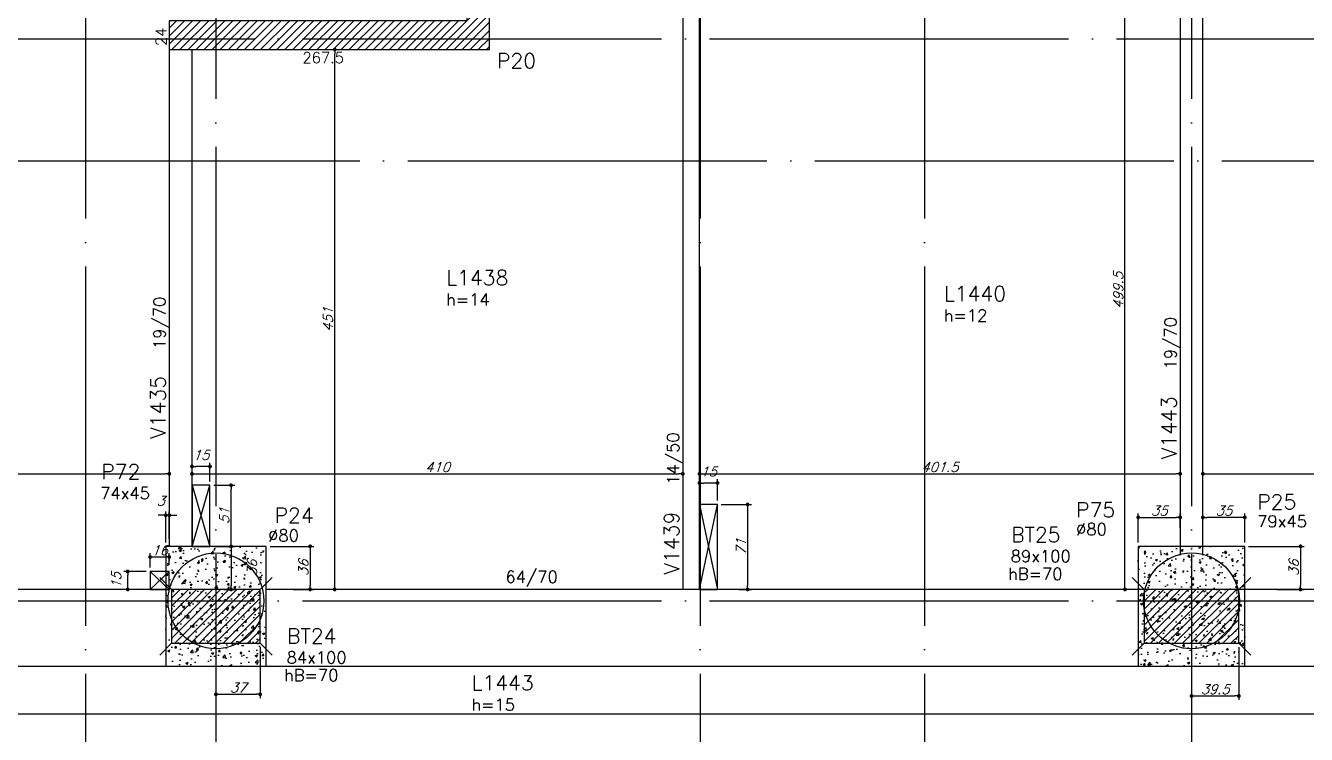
# Model space of a CAD drawing. Header units: millimetres. Extents: x -2290 to 5505, y -2157 to 2343.
# Drawn here: x -368 to 701, y -596 to -4 of the extents above; entities that cross this region are included whole.
import ezdxf
from ezdxf.enums import TextEntityAlignment as Align

# ---------------------------------------------------------------- set-up
doc = ezdxf.new("R2010")
doc.units = ezdxf.units.MM
doc.header["$LTSCALE"] = 50
doc.linetypes.add('EIXO', pattern=[6.8, 6, -0.4, 0, -0.4])
for name, color, linetype in [('242', 3, 'Continuous'), ('F-AUX-RED', 1, 'Continuous'), ('F-BLOCOS', 3, 'Continuous'), ('F-BLOCOS-DIM', 2, 'Continuous'), ('F-BLOCOS-NOME', 3, 'Continuous'), ('F-COTAS', 106, 'Continuous'), ('F-COTAS-FUROS', 50, 'Continuous'), ('F-EIXO', 12, 'EIXO'), ('F-LAJES', 3, 'Continuous'), ('F-LAJES-DIM', 2, 'Continuous'), ('F-LAJES-NOME', 4, 'Continuous'), ('F-PILARES-DIM', 172, 'Continuous'), ('F-PILARES-HACH', 174, 'Continuous'), ('F-PILARES-M', 170, 'Continuous'), ('F-PILARES-N', 170, 'Continuous'), ('F-PILARES-NASCE', 4, 'Continuous'), ('F-PILARES-NOME', 170, 'Continuous'), ('F-PILARES-S', 170, 'Continuous'), ('F-TEXTO', 6, 'Continuous'), ('F-VIGAS', 3, 'Continuous'), ('F-VIGAS-DIM', 2, 'Continuous'), ('F-VIGAS-NOME', 4, 'Continuous'), ('F-VÃO', 1, 'Continuous')]:
    doc.layers.add(name, color=color, linetype=linetype)
doc.styles.add('CP-TEXT-INCL', font='simplex.shx', dxfattribs={"oblique": 20})
doc.styles.add('MCP', font='simplex.shx')
doc.styles.add('ROMANS', font='simplex.shx')
doc.dimstyles.new('CP-COTAS-50', dxfattribs={"dimscale": 0.64, "dimtxt": 12.5, "dimasz": 5, "dimexe": 5, "dimexo": 5, "dimgap": 2.5, "dimtad": 1, "dimdec": 1, "dimdsep": 46, "dimtxsty": 'CP-TEXT-INCL', "dimblk1": 'DOT', "dimblk2": 'DOT', "dimsah": 1, "dimcen": 9, "dimclrd": 256, "dimclre": 256, "dimclrt": 256, "dimadec": 0, "dimazin": 0, "dimtfac": 1, "dimtdec": 1, "dimtmove": 2, "dimatfit": 3, "dimldrblk": 'DOT', "dimfxl": 0, "dimtolj": 1, "dimarcsym": 0})

# ---------------------------------------------------------------- blocks, each defined once
blk = doc.blocks.new('*U49')
at = {"layer": 'F-EIXO'}
blk.add_line((0, 0), (5174.4, 0), dxfattribs=at)
at = {"layer": 'F-TEXTO', "style": 'ROMANS'}
blk.add_attdef('EIXO', text='', height=17.5, dxfattribs=at).set_placement((-28.2, 0), align=Align.MIDDLE_CENTER)
blk = doc.blocks.new('*U39')
at = {"layer": 'F-EIXO'}
blk.add_line((0, 0), (5086.4, 0), dxfattribs=at)
at = {"layer": 'F-TEXTO', "style": 'ROMANS'}
blk.add_attdef('EIXO', text='', height=17.5, dxfattribs=at).set_placement((-28.2, 0), align=Align.MIDDLE_CENTER)
blk = doc.blocks.new('*U43')
at = {"layer": 'F-EIXO'}
blk.add_line((0, 0), (0, -2861.1), dxfattribs=at)
at = {"layer": 'F-TEXTO', "style": 'ROMANS'}
blk.add_attdef('EIXO', text='', height=17.5, rotation=360, dxfattribs=at).set_placement((0, 28.2), align=Align.MIDDLE_CENTER)
blk = doc.blocks.new('*U32')
at = {"layer": 'F-EIXO'}
blk.add_line((0, 0), (0, -2961.1), dxfattribs=at)
at = {"layer": 'F-TEXTO', "style": 'ROMANS'}
blk.add_attdef('EIXO', text='', height=17.5, rotation=360, dxfattribs=at).set_placement((0, 28.2), align=Align.MIDDLE_CENTER)
blk = doc.blocks.new('*U33')
at = {"layer": 'F-EIXO'}
blk.add_line((0, 0), (0, -2861.1), dxfattribs=at)
at = {"layer": 'F-TEXTO', "style": 'ROMANS'}
blk.add_attdef('EIXO', text='', height=17.5, rotation=360, dxfattribs=at).set_placement((0, 28.2), align=Align.MIDDLE_CENTER)
blk = doc.blocks.new('*U36')
at = {"layer": 'F-EIXO'}
blk.add_line((0, 0), (0, -2861.1), dxfattribs=at)
at = {"layer": 'F-TEXTO', "style": 'ROMANS'}
blk.add_attdef('EIXO', text='', height=17.5, rotation=360, dxfattribs=at).set_placement((0, 28.2), align=Align.MIDDLE_CENTER)
blk = doc.blocks.new('*U37')
at = {"layer": 'F-EIXO'}
blk.add_line((0, 0), (0, -2961.1), dxfattribs=at)
at = {"layer": 'F-TEXTO', "style": 'ROMANS'}
blk.add_attdef('EIXO', text='', height=17.5, rotation=360, dxfattribs=at).set_placement((0, 28.2), align=Align.MIDDLE_CENTER)
blk = doc.blocks.new('*U38')
at = {"layer": 'F-EIXO'}
blk.add_line((0, 0), (5174.4, 0), dxfattribs=at)
at = {"layer": 'F-TEXTO', "style": 'ROMANS'}
blk.add_attdef('EIXO', text='', height=17.5, dxfattribs=at).set_placement((-28.2, 0), align=Align.MIDDLE_CENTER)
blk = doc.blocks.new('_DOT')
at = {"color": 0, "linetype": 'ByBlock'}
blk.add_line((-0.5, 0), (-1, 0), dxfattribs=at)
at = {"color": 0, "linetype": 'ByBlock', "const_width": 0.5}
blk.add_lwpolyline([(-0.25, 0, 1), (0.25, 0, 1)], format="xyb", close=True, dxfattribs=at)
blk = doc.blocks.new('*D114')
at = {"layer": 'DEFPOINTS', "color": 0, "linetype": 'Continuous', "transparency": 16777216}
for p in [(-110.3, -24), (-110.3, -24), (-110.3, -475)]:
    blk.add_point(p, dxfattribs=at)
at = {"layer": 'F-COTAS', "linetype": 'Continuous', "lineweight": -2, "transparency": 16777216}
blk.add_line((-110.3, -471.8), (-110.3, -27.2), dxfattribs=at)
at = {"layer": 'F-COTAS', "linetype": 'Continuous', "lineweight": -2, "transparency": 16777216, "xscale": 3.2, "yscale": 3.2, "zscale": 3.2}
for p, rotation in [((-110.3, -24), 90), ((-110.3, -475), 270)]:
    blk.add_blockref('_DOT', p, dxfattribs=dict(at, rotation=rotation))
at = {"layer": 'F-COTAS', "linetype": 'Continuous', "transparency": 16777216, "insert": (-115.9, -249.5), "char_height": 8, "attachment_point": 5, "rotation": 90, "style": 'CP-TEXT-INCL'}
blk.add_mtext('\\A1;451', dxfattribs=at)
blk = doc.blocks.new('*D126')
at = {"layer": 'DEFPOINTS', "color": 0, "linetype": 'Continuous', "transparency": 16777216}
for p in [(549.9, 24.5), (549.9, 24.5), (549.9, -475)]:
    blk.add_point(p, dxfattribs=at)
at = {"layer": 'F-COTAS', "linetype": 'Continuous', "lineweight": -2, "transparency": 16777216}
blk.add_line((549.9, -471.8), (549.9, 21.3), dxfattribs=at)
at = {"layer": 'F-COTAS', "linetype": 'Continuous', "lineweight": -2, "transparency": 16777216, "xscale": 3.2, "yscale": 3.2, "zscale": 3.2}
for p, rotation in [((549.9, 24.5), 90), ((549.9, -475), 270)]:
    blk.add_blockref('_DOT', p, dxfattribs=dict(at, rotation=rotation))
at = {"layer": 'F-COTAS', "linetype": 'Continuous', "transparency": 16777216, "insert": (544.3, -225.3), "char_height": 8, "attachment_point": 5, "rotation": 90, "style": 'CP-TEXT-INCL'}
blk.add_mtext('\\A1;499.5', dxfattribs=at)
blk = doc.blocks.new('*D162')
at = {"layer": 'DEFPOINTS', "color": 0, "linetype": 'Continuous', "transparency": 16777216}
for p in [(-1063, -378.4), (-248.5, -378.4), (-248.5, -378.4)]:
    blk.add_point(p, dxfattribs=at)
at = {"layer": 'F-COTAS', "linetype": 'Continuous', "lineweight": -2, "transparency": 16777216}
blk.add_line((-1059.8, -378.4), (-251.7, -378.4), dxfattribs=at)
at = {"layer": 'F-COTAS', "linetype": 'Continuous', "lineweight": -2, "transparency": 16777216, "xscale": 3.2, "yscale": 3.2, "zscale": 3.2, "rotation": 180}
blk.add_blockref('_DOT', (-1063, -378.4), dxfattribs=at)
at = {"layer": 'F-COTAS', "linetype": 'Continuous', "lineweight": -2, "transparency": 16777216, "xscale": 3.2, "yscale": 3.2, "zscale": 3.2}
blk.add_blockref('_DOT', (-248.5, -378.4), dxfattribs=at)
at = {"layer": 'F-COTAS', "linetype": 'Continuous', "transparency": 16777216, "insert": (-655.8, -372.8), "char_height": 8, "attachment_point": 5, "style": 'CP-TEXT-INCL'}
blk.add_mtext('\\A1;814.5', dxfattribs=at)
blk = doc.blocks.new('*D163')
at = {"layer": 'DEFPOINTS', "color": 0, "linetype": 'Continuous', "transparency": 16777216}
for p in [(-229.5, -378.4), (180.5, -378.4), (180.5, -378.4)]:
    blk.add_point(p, dxfattribs=at)
at = {"layer": 'F-COTAS', "linetype": 'Continuous', "lineweight": -2, "transparency": 16777216}
blk.add_line((-226.3, -378.4), (177.3, -378.4), dxfattribs=at)
at = {"layer": 'F-COTAS', "linetype": 'Continuous', "lineweight": -2, "transparency": 16777216, "xscale": 3.2, "yscale": 3.2, "zscale": 3.2, "rotation": 180}
blk.add_blockref('_DOT', (-229.5, -378.4), dxfattribs=at)
at = {"layer": 'F-COTAS', "linetype": 'Continuous', "lineweight": -2, "transparency": 16777216, "xscale": 3.2, "yscale": 3.2, "zscale": 3.2}
blk.add_blockref('_DOT', (180.5, -378.4), dxfattribs=at)
at = {"layer": 'F-COTAS', "linetype": 'Continuous', "transparency": 16777216, "insert": (-24.5, -372.8), "char_height": 8, "attachment_point": 5, "style": 'CP-TEXT-INCL'}
blk.add_mtext('\\A1;410', dxfattribs=at)
blk = doc.blocks.new('*D164')
at = {"layer": 'DEFPOINTS', "color": 0, "linetype": 'Continuous', "transparency": 16777216}
for p in [(194.5, -378.4), (596, -378.4), (596, -378.4)]:
    blk.add_point(p, dxfattribs=at)
at = {"layer": 'F-COTAS', "linetype": 'Continuous', "lineweight": -2, "transparency": 16777216}
blk.add_line((197.7, -378.4), (592.8, -378.4), dxfattribs=at)
at = {"layer": 'F-COTAS', "linetype": 'Continuous', "lineweight": -2, "transparency": 16777216, "xscale": 3.2, "yscale": 3.2, "zscale": 3.2, "rotation": 180}
blk.add_blockref('_DOT', (194.5, -378.4), dxfattribs=at)
at = {"layer": 'F-COTAS', "linetype": 'Continuous', "lineweight": -2, "transparency": 16777216, "xscale": 3.2, "yscale": 3.2, "zscale": 3.2}
blk.add_blockref('_DOT', (596, -378.4), dxfattribs=at)
at = {"layer": 'F-COTAS', "linetype": 'Continuous', "transparency": 16777216, "insert": (395.2, -372.8), "char_height": 8, "attachment_point": 5, "style": 'CP-TEXT-INCL'}
blk.add_mtext('\\A1;401.5', dxfattribs=at)
blk = doc.blocks.new('*D165')
at = {"layer": 'DEFPOINTS', "color": 0, "linetype": 'Continuous', "transparency": 16777216}
for p in [(615, -378.4), (921.5, -378.4), (921.5, -378.4)]:
    blk.add_point(p, dxfattribs=at)
at = {"layer": 'F-COTAS', "linetype": 'Continuous', "lineweight": -2, "transparency": 16777216}
blk.add_line((618.2, -378.4), (918.3, -378.4), dxfattribs=at)
at = {"layer": 'F-COTAS', "linetype": 'Continuous', "lineweight": -2, "transparency": 16777216, "xscale": 3.2, "yscale": 3.2, "zscale": 3.2, "rotation": 180}
blk.add_blockref('_DOT', (615, -378.4), dxfattribs=at)
at = {"layer": 'F-COTAS', "linetype": 'Continuous', "lineweight": -2, "transparency": 16777216, "xscale": 3.2, "yscale": 3.2, "zscale": 3.2}
blk.add_blockref('_DOT', (921.5, -378.4), dxfattribs=at)
at = {"layer": 'F-COTAS', "linetype": 'Continuous', "transparency": 16777216, "insert": (768.2, -372.8), "char_height": 8, "attachment_point": 5, "style": 'CP-TEXT-INCL'}
blk.add_mtext('\\A1;306.5', dxfattribs=at)
blk = doc.blocks.new('*D243')
at = {"layer": 'DEFPOINTS', "color": 0, "transparency": 16777216}
for p in [(3070, -24), (-1389, -579), (3070, -995.2)]:
    blk.add_point(p, dxfattribs=at)
at = {"layer": 'F-COTAS', "lineweight": -2, "transparency": 16777216}
for p, q in [((3070, -27.2), (3070, -998.4)), ((-1389, -582.2), (-1389, -998.4)), ((-1385.8, -995.2), (3066.8, -995.2))]:
    blk.add_line(p, q, dxfattribs=at)
at = {"layer": 'F-COTAS', "lineweight": -2, "transparency": 16777216, "xscale": 3.2, "yscale": 3.2, "zscale": 3.2, "rotation": 180}
blk.add_blockref('_DOT', (-1389, -995.2), dxfattribs=at)
at = {"layer": 'F-COTAS', "lineweight": -2, "transparency": 16777216, "xscale": 3.2, "yscale": 3.2, "zscale": 3.2}
blk.add_blockref('_DOT', (3070, -995.2), dxfattribs=at)
at = {"layer": 'F-COTAS', "transparency": 16777216, "insert": (840.5, -989.6), "char_height": 8, "attachment_point": 5, "style": 'CP-TEXT-INCL'}
blk.add_mtext('\\A1;4459', dxfattribs=at)
blk = doc.blocks.new('*D326')
at = {"layer": 'DEFPOINTS', "color": 0, "transparency": 16777216}
for p in [(650, -439), (673.6, -475), (696.5, -475)]:
    blk.add_point(p, dxfattribs=at)
at = {"layer": 'F-COTAS', "lineweight": -2, "transparency": 16777216}
for p, q in [((653.2, -439), (699.7, -439)), ((696.5, -442.2), (696.5, -471.8)), ((676.8, -475), (699.7, -475))]:
    blk.add_line(p, q, dxfattribs=at)
at = {"layer": 'F-COTAS', "lineweight": -2, "transparency": 16777216, "xscale": 3.2, "yscale": 3.2, "zscale": 3.2}
for p, rotation in [((696.5, -439), 90), ((696.5, -475), 270)]:
    blk.add_blockref('_DOT', p, dxfattribs=dict(at, rotation=rotation))
at = {"layer": 'F-COTAS', "transparency": 16777216, "insert": (690.9, -457), "char_height": 8, "attachment_point": 5, "rotation": 90, "style": 'CP-TEXT-INCL'}
blk.add_mtext('\\A1;36', dxfattribs=at)
blk = doc.blocks.new('*D327')
at = {"layer": 'DEFPOINTS', "color": 0, "transparency": 16777216}
for p in [(615, -414.8), (615, -427.4), (650, -439)]:
    blk.add_point(p, dxfattribs=at)
at = {"layer": 'F-COTAS', "lineweight": -2, "transparency": 16777216}
for p, q in [((615, -424.2), (615, -411.6)), ((646.8, -414.8), (618.2, -414.8)), ((650, -435.8), (650, -411.6))]:
    blk.add_line(p, q, dxfattribs=at)
at = {"layer": 'F-COTAS', "lineweight": -2, "transparency": 16777216, "xscale": 3.2, "yscale": 3.2, "zscale": 3.2, "rotation": 180}
blk.add_blockref('_DOT', (615, -414.8), dxfattribs=at)
at = {"layer": 'F-COTAS', "lineweight": -2, "transparency": 16777216, "xscale": 3.2, "yscale": 3.2, "zscale": 3.2}
blk.add_blockref('_DOT', (650, -414.8), dxfattribs=at)
at = {"layer": 'F-COTAS', "transparency": 16777216, "insert": (632.5, -409.2), "char_height": 8, "attachment_point": 5, "style": 'CP-TEXT-INCL'}
blk.add_mtext('\\A1;35', dxfattribs=at)
blk = doc.blocks.new('*D328')
at = {"layer": 'DEFPOINTS', "color": 0, "transparency": 16777216}
for p in [(596, -414.8), (596, -426.9), (561, -439)]:
    blk.add_point(p, dxfattribs=at)
at = {"layer": 'F-COTAS', "lineweight": -2, "transparency": 16777216}
for p, q in [((561, -435.8), (561, -411.6)), ((564.2, -414.8), (592.8, -414.8)), ((596, -423.7), (596, -411.6))]:
    blk.add_line(p, q, dxfattribs=at)
at = {"layer": 'F-COTAS', "lineweight": -2, "transparency": 16777216, "xscale": 3.2, "yscale": 3.2, "zscale": 3.2, "rotation": 180}
blk.add_blockref('_DOT', (561, -414.8), dxfattribs=at)
at = {"layer": 'F-COTAS', "lineweight": -2, "transparency": 16777216, "xscale": 3.2, "yscale": 3.2, "zscale": 3.2}
blk.add_blockref('_DOT', (596, -414.8), dxfattribs=at)
at = {"layer": 'F-COTAS', "transparency": 16777216, "insert": (578.5, -409.2), "char_height": 8, "attachment_point": 5, "style": 'CP-TEXT-INCL'}
blk.add_mtext('\\A1;35', dxfattribs=at)
blk = doc.blocks.new('*D329')
at = {"layer": 'DEFPOINTS', "color": 0, "transparency": 16777216}
for p in [(-167.5, -439), (-148.2, -475), (-130.8, -475)]:
    blk.add_point(p, dxfattribs=at)
at = {"layer": 'F-COTAS', "lineweight": -2, "transparency": 16777216}
for p, q in [((-164.3, -439), (-127.6, -439)), ((-130.8, -442.2), (-130.8, -471.8)), ((-145, -475), (-127.6, -475))]:
    blk.add_line(p, q, dxfattribs=at)
at = {"layer": 'F-COTAS', "lineweight": -2, "transparency": 16777216, "xscale": 3.2, "yscale": 3.2, "zscale": 3.2}
for p, rotation in [((-130.8, -439), 90), ((-130.8, -475), 270)]:
    blk.add_blockref('_DOT', p, dxfattribs=dict(at, rotation=rotation))
at = {"layer": 'F-COTAS', "transparency": 16777216, "insert": (-136.4, -457), "char_height": 8, "attachment_point": 5, "rotation": 90, "style": 'CP-TEXT-INCL'}
blk.add_mtext('\\A1;36', dxfattribs=at)
blk = doc.blocks.new('*D352')
at = {"layer": 'DEFPOINTS', "color": 0, "transparency": 16777216}
for p in [(-172.5, -520), (-209.5, -553.6), (-172.5, -562.6)]:
    blk.add_point(p, dxfattribs=at)
at = {"layer": 'F-COTAS', "lineweight": -2, "transparency": 16777216}
for p, q in [((-172.5, -523.2), (-172.5, -565.8)), ((-209.5, -556.8), (-209.5, -565.8)), ((-206.3, -562.6), (-175.7, -562.6))]:
    blk.add_line(p, q, dxfattribs=at)
at = {"layer": 'F-COTAS', "lineweight": -2, "transparency": 16777216, "xscale": 3.2, "yscale": 3.2, "zscale": 3.2, "rotation": 180}
blk.add_blockref('_DOT', (-209.5, -562.6), dxfattribs=at)
at = {"layer": 'F-COTAS', "lineweight": -2, "transparency": 16777216, "xscale": 3.2, "yscale": 3.2, "zscale": 3.2}
blk.add_blockref('_DOT', (-172.5, -562.6), dxfattribs=at)
at = {"layer": 'F-COTAS', "transparency": 16777216, "insert": (-191, -557), "char_height": 8, "attachment_point": 5, "style": 'CP-TEXT-INCL'}
blk.add_mtext('\\A1;37', dxfattribs=at)
blk = doc.blocks.new('*D353')
at = {"layer": 'DEFPOINTS', "color": 0, "transparency": 16777216}
for p in [(645, -520), (605.5, -546.5), (645, -564)]:
    blk.add_point(p, dxfattribs=at)
at = {"layer": 'F-COTAS', "lineweight": -2, "transparency": 16777216}
for p, q in [((645, -523.2), (645, -567.2)), ((605.5, -549.7), (605.5, -567.2)), ((608.7, -564), (641.8, -564))]:
    blk.add_line(p, q, dxfattribs=at)
at = {"layer": 'F-COTAS', "lineweight": -2, "transparency": 16777216, "xscale": 3.2, "yscale": 3.2, "zscale": 3.2, "rotation": 180}
blk.add_blockref('_DOT', (605.5, -564), dxfattribs=at)
at = {"layer": 'F-COTAS', "lineweight": -2, "transparency": 16777216, "xscale": 3.2, "yscale": 3.2, "zscale": 3.2}
blk.add_blockref('_DOT', (645, -564), dxfattribs=at)
at = {"layer": 'F-COTAS', "transparency": 16777216, "insert": (625.2, -558.4), "char_height": 8, "attachment_point": 5, "style": 'CP-TEXT-INCL'}
blk.add_mtext('\\A1;39.5', dxfattribs=at)
blk = doc.blocks.new('*D354')
at = {"layer": 'DEFPOINTS', "color": 0, "transparency": 16777216}
for p in [(-248.5, -413), (-248.5, -435.8), (-251.5, -439)]:
    blk.add_point(p, dxfattribs=at)
at = {"layer": 'F-COTAS', "lineweight": -2, "transparency": 16777216}
for p, q in [((-254.7, -413), (-257.9, -413)), ((-251.5, -435.8), (-251.5, -409.8)), ((-251.5, -413), (-248.5, -413)), ((-248.5, -432.6), (-248.5, -409.8)), ((-245.3, -413), (-242.1, -413))]:
    blk.add_line(p, q, dxfattribs=at)
at = {"layer": 'F-COTAS', "lineweight": -2, "transparency": 16777216, "xscale": 3.2, "yscale": 3.2, "zscale": 3.2}
blk.add_blockref('_DOT', (-251.5, -413), dxfattribs=at)
at = {"layer": 'F-COTAS', "lineweight": -2, "transparency": 16777216, "xscale": 3.2, "yscale": 3.2, "zscale": 3.2, "rotation": 180}
blk.add_blockref('_DOT', (-248.5, -413), dxfattribs=at)
at = {"layer": 'F-COTAS', "transparency": 16777216, "insert": (-255.6, -401), "char_height": 8, "attachment_point": 5, "style": 'CP-TEXT-INCL'}
blk.add_mtext('\\A1;3', dxfattribs=at)
blk = doc.blocks.new('*U477')
at = {"layer": 'F-VÃO'}
for p, q in [((0, 0), (16, 15)), ((0, 15), (16, 0))]:
    blk.add_line(p, q, dxfattribs=at)
at = {"layer": 'F-VÃO', "color": 3}
blk.add_lwpolyline([(0, 0), (16, 0), (16, 15), (0, 15)], close=True, dxfattribs=at)
blk = doc.blocks.new('*U390')
at = {"layer": 'F-VÃO'}
for p, q in [((0, 0), (15, 51)), ((0, 51), (15, 0))]:
    blk.add_line(p, q, dxfattribs=at)
at = {"layer": 'F-VÃO', "color": 3}
blk.add_lwpolyline([(0, 0), (15, 0), (15, 51), (0, 51)], close=True, dxfattribs=at)
blk = doc.blocks.new('*U393')
at = {"layer": 'F-VÃO'}
for p, q in [((0, 0), (15, 71)), ((0, 71), (15, 0))]:
    blk.add_line(p, q, dxfattribs=at)
at = {"layer": 'F-VÃO', "color": 3}
blk.add_lwpolyline([(0, 0), (15, 0), (15, 71), (0, 71)], close=True, dxfattribs=at)
blk = doc.blocks.new('*D485')
at = {"layer": 'DEFPOINTS', "color": 0, "transparency": 16777216}
for p in [(-283.2, -460), (-264.5, -460), (-267.5, -475)]:
    blk.add_point(p, dxfattribs=at)
at = {"layer": 'F-COTAS-FUROS', "lineweight": -2, "transparency": 16777216}
for p, q in [((-267.7, -460), (-286.4, -460)), ((-283.2, -471.8), (-283.2, -463.2)), ((-270.7, -475), (-286.4, -475))]:
    blk.add_line(p, q, dxfattribs=at)
at = {"layer": 'F-COTAS-FUROS', "lineweight": -2, "transparency": 16777216, "xscale": 3.2, "yscale": 3.2, "zscale": 3.2}
for p, rotation in [((-283.2, -460), 90), ((-283.2, -475), 270)]:
    blk.add_blockref('_DOT', p, dxfattribs=dict(at, rotation=rotation))
at = {"layer": 'F-COTAS-FUROS', "transparency": 16777216, "insert": (-292.8, -467.5), "char_height": 8, "attachment_point": 5, "rotation": 90, "style": 'CP-TEXT-INCL'}
blk.add_mtext('\\A1;15', dxfattribs=at)
blk = doc.blocks.new('*D486')
at = {"layer": 'DEFPOINTS', "color": 0, "transparency": 16777216}
for p in [(-248.5, -447.9), (-264.5, -460), (-248.5, -457.7)]:
    blk.add_point(p, dxfattribs=at)
at = {"layer": 'F-COTAS-FUROS', "lineweight": -2, "transparency": 16777216}
for p, q in [((-264.5, -456.8), (-264.5, -444.7)), ((-261.3, -447.9), (-251.7, -447.9)), ((-248.5, -454.5), (-248.5, -444.7))]:
    blk.add_line(p, q, dxfattribs=at)
at = {"layer": 'F-COTAS-FUROS', "lineweight": -2, "transparency": 16777216, "xscale": 3.2, "yscale": 3.2, "zscale": 3.2, "rotation": 180}
blk.add_blockref('_DOT', (-264.5, -447.9), dxfattribs=at)
at = {"layer": 'F-COTAS-FUROS', "lineweight": -2, "transparency": 16777216, "xscale": 3.2, "yscale": 3.2, "zscale": 3.2}
blk.add_blockref('_DOT', (-248.5, -447.9), dxfattribs=at)
at = {"layer": 'F-COTAS-FUROS', "transparency": 16777216, "insert": (-256.5, -442.3), "char_height": 8, "attachment_point": 5, "style": 'CP-TEXT-INCL'}
blk.add_mtext('\\A1;16', dxfattribs=at)
blk = doc.blocks.new('*D487')
at = {"layer": 'DEFPOINTS', "color": 0, "transparency": 16777216}
for p in [(-214.5, -439), (-205.7, -475), (-196.9, -475)]:
    blk.add_point(p, dxfattribs=at)
at = {"layer": 'F-COTAS-FUROS', "lineweight": -2, "transparency": 16777216}
for p, q in [((-211.3, -439), (-193.7, -439)), ((-196.9, -442.2), (-196.9, -471.8)), ((-202.5, -475), (-193.7, -475))]:
    blk.add_line(p, q, dxfattribs=at)
at = {"layer": 'F-COTAS-FUROS', "lineweight": -2, "transparency": 16777216, "xscale": 3.2, "yscale": 3.2, "zscale": 3.2}
for p, rotation in [((-196.9, -439), 90), ((-196.9, -475), 270)]:
    blk.add_blockref('_DOT', p, dxfattribs=dict(at, rotation=rotation))
at = {"layer": 'F-COTAS-FUROS', "transparency": 16777216, "insert": (-179.3, -457.1), "char_height": 8, "attachment_point": 5, "rotation": 90, "style": 'CP-TEXT-INCL'}
blk.add_mtext('\\A1;36', dxfattribs=at)
blk = doc.blocks.new('*D488')
at = {"layer": 'DEFPOINTS', "color": 0, "transparency": 16777216}
for p in [(-214.5, -388), (-196.9, -388), (-214.5, -439)]:
    blk.add_point(p, dxfattribs=at)
at = {"layer": 'F-COTAS-FUROS', "lineweight": -2, "transparency": 16777216}
for p, q in [((-211.3, -388), (-193.7, -388)), ((-196.9, -435.8), (-196.9, -391.2)), ((-211.3, -439), (-193.7, -439))]:
    blk.add_line(p, q, dxfattribs=at)
at = {"layer": 'F-COTAS-FUROS', "lineweight": -2, "transparency": 16777216, "xscale": 3.2, "yscale": 3.2, "zscale": 3.2}
for p, rotation in [((-196.9, -388), 90), ((-196.9, -439), 270)]:
    blk.add_blockref('_DOT', p, dxfattribs=dict(at, rotation=rotation))
at = {"layer": 'F-COTAS-FUROS', "transparency": 16777216, "insert": (-202.5, -413.5), "char_height": 8, "attachment_point": 5, "rotation": 90, "style": 'CP-TEXT-INCL'}
blk.add_mtext('\\A1;51', dxfattribs=at)
blk = doc.blocks.new('*D489')
at = {"layer": 'DEFPOINTS', "color": 0, "transparency": 16777216}
for p in [(-229.5, -372.3), (-229.5, -381.1), (-214.5, -388)]:
    blk.add_point(p, dxfattribs=at)
at = {"layer": 'F-COTAS-FUROS', "lineweight": -2, "transparency": 16777216}
for p, q in [((-229.5, -377.9), (-229.5, -369.1)), ((-217.7, -372.3), (-226.3, -372.3)), ((-214.5, -384.8), (-214.5, -369.1))]:
    blk.add_line(p, q, dxfattribs=at)
at = {"layer": 'F-COTAS-FUROS', "lineweight": -2, "transparency": 16777216, "xscale": 3.2, "yscale": 3.2, "zscale": 3.2, "rotation": 180}
blk.add_blockref('_DOT', (-229.5, -372.3), dxfattribs=at)
at = {"layer": 'F-COTAS-FUROS', "lineweight": -2, "transparency": 16777216, "xscale": 3.2, "yscale": 3.2, "zscale": 3.2}
blk.add_blockref('_DOT', (-214.5, -372.3), dxfattribs=at)
at = {"layer": 'F-COTAS-FUROS', "transparency": 16777216, "insert": (-222, -362.7), "char_height": 8, "attachment_point": 5, "style": 'CP-TEXT-INCL'}
blk.add_mtext('\\A1;15', dxfattribs=at)
blk = doc.blocks.new('*D490')
at = {"layer": 'DEFPOINTS', "color": 0, "transparency": 16777216}
for p in [(209.5, -404), (224.1, -475), (234.7, -475)]:
    blk.add_point(p, dxfattribs=at)
at = {"layer": 'F-COTAS-FUROS', "lineweight": -2, "transparency": 16777216}
for p, q in [((212.7, -404), (237.9, -404)), ((234.7, -407.2), (234.7, -471.8)), ((227.3, -475), (237.9, -475))]:
    blk.add_line(p, q, dxfattribs=at)
at = {"layer": 'F-COTAS-FUROS', "lineweight": -2, "transparency": 16777216, "xscale": 3.2, "yscale": 3.2, "zscale": 3.2}
for p, rotation in [((234.7, -404), 90), ((234.7, -475), 270)]:
    blk.add_blockref('_DOT', p, dxfattribs=dict(at, rotation=rotation))
at = {"layer": 'F-COTAS-FUROS', "transparency": 16777216, "insert": (229.1, -439.5), "char_height": 8, "attachment_point": 5, "rotation": 90, "style": 'CP-TEXT-INCL'}
blk.add_mtext('\\A1;71', dxfattribs=at)
blk = doc.blocks.new('*D491')
at = {"layer": 'DEFPOINTS', "color": 0, "transparency": 16777216}
for p in [(194.5, -386.1), (194.5, -402.5), (209.5, -404)]:
    blk.add_point(p, dxfattribs=at)
at = {"layer": 'F-COTAS-FUROS', "lineweight": -2, "transparency": 16777216}
for p, q in [((194.5, -399.3), (194.5, -382.9)), ((209.5, -400.8), (209.5, -382.9)), ((206.3, -386.1), (197.7, -386.1))]:
    blk.add_line(p, q, dxfattribs=at)
at = {"layer": 'F-COTAS-FUROS', "lineweight": -2, "transparency": 16777216, "xscale": 3.2, "yscale": 3.2, "zscale": 3.2, "rotation": 180}
blk.add_blockref('_DOT', (194.5, -386.1), dxfattribs=at)
at = {"layer": 'F-COTAS-FUROS', "lineweight": -2, "transparency": 16777216, "xscale": 3.2, "yscale": 3.2, "zscale": 3.2}
blk.add_blockref('_DOT', (209.5, -386.1), dxfattribs=at)
at = {"layer": 'F-COTAS-FUROS', "transparency": 16777216, "insert": (202, -376.5), "char_height": 8, "attachment_point": 5, "style": 'CP-TEXT-INCL'}
blk.add_mtext('\\A1;15', dxfattribs=at)

msp = doc.modelspace()

# ---------------------------------------------------------------- hatches: boundary and pattern name
at = {"layer": 'F-AUX-RED'}
h = msp.add_hatch(dxfattribs=at)
h.set_pattern_fill('AR-CONC', color=256, scale=0.1)
h.paths.add_polyline_path([(-167.5, -439), (-251.5, -439), (-251.5, -539), (-209.5, -539), (-167.5, -539)])
h = msp.add_hatch(dxfattribs=at)
h.set_pattern_fill('AR-CONC', color=256, scale=0.1)
h.paths.add_polyline_path([(650, -439), (561, -439), (561, -539), (605.5, -539), (650, -539)])
h = msp.add_hatch(dxfattribs=at)
h.set_pattern_fill('AR-CONC', color=256, scale=0.1)
h.paths.add_polyline_path([(542.896, -550.322), (573.134, -550.322), (573.134, -535.322), (542.896, -535.322)], flags=9)
at = {"layer": 'F-PILARES-HACH', "linetype": 'Continuous'}
h = msp.add_hatch(dxfattribs=at)
h.set_pattern_fill('ANSI31', color=256, scale=1.5, style=0)
h.paths.add_polyline_path([(19, -24), (19, 493.5), (0, 493.5), (0, 0), (-248.5, 0), (-248.5, -24)], flags=16)
h = msp.add_hatch(dxfattribs=at)
h.set_pattern_fill('ANSI31', color=256, scale=1.5, style=0)
h.paths.add_polyline_path([(-246.5, -520), (-172.5, -520), (-172.5, -475), (-246.5, -475)], flags=16)
h = msp.add_hatch(dxfattribs=at)
h.set_pattern_fill('ANSI31', color=256, scale=1.5, style=0)
h.paths.add_polyline_path([(566, -520), (645, -520), (645, -475), (566, -475)], flags=16)

# ---------------------------------------------------------------- linework, layer by layer
at = {"layer": '242', "linetype": 'Continuous'}
for p, q in [((9.5, -12), (9.5, -12)), ((-209.5, -484.5), (-209.5, -484.5)), ((605.5, -484.5), (605.5, -484.5)), ((-209.5, -497.5), (-209.5, -497.5)), ((605.5, -497.5), (605.5, -497.5))]:
    msp.add_line(p, q, dxfattribs=at)
at = {"layer": 'F-BLOCOS', "linetype": 'Continuous'}
for points in [[(-209.5, -539), (-167.5, -539), (-167.5, -439), (-251.5, -439)], [(-248.5, -439), (-251.5, -439), (-251.5, -539), (-209.5, -539)], [(605.5, -539), (650, -539), (650, -439), (561, -439), (561, -539), (605.5, -539)]]:
    msp.add_lwpolyline(points, dxfattribs=at)
at = {"layer": 'F-LAJES', "linetype": 'Continuous'}
msp.add_line((-1389, -579), (893.5, -579), dxfattribs=at)
at = {"layer": 'F-PILARES-M', "linetype": 'Continuous'}
for centre in [(-209.5, -484.5), (605.5, -484.5)]:
    msp.add_circle(centre, 40, dxfattribs=at)
at = {"layer": 'F-PILARES-N', "linetype": 'Continuous'}
for points in [[(-246.5, -520), (-172.5, -520), (-172.5, -475), (-246.5, -475), (-246.5, -520)], [(566, -520), (645, -520), (645, -475), (566, -475), (566, -520)]]:
    msp.add_lwpolyline(points, dxfattribs=at)
at = {"layer": 'F-PILARES-NASCE', "linetype": 'Continuous'}
for p, q in [((-246.5, -475), (-256.5, -465)), ((-172.5, -475), (-162.5, -465)), ((566, -475), (556, -465)), ((645, -475), (655, -465)), ((-246.5, -520), (-256.5, -530)), ((-172.5, -520), (-162.5, -530)), ((566, -520), (556, -530)), ((645, -520), (655, -530))]:
    msp.add_line(p, q, dxfattribs=at)
at = {"layer": 'F-PILARES-S', "linetype": 'Continuous'}
msp.add_lwpolyline([(19, -24), (19, 493.5), (0, 493.5), (0, 0), (-248.5, 0), (-248.5, -24), (19, -24)], dxfattribs=at)
at = {"layer": 'F-VIGAS'}
for points in [[(180.5, 24.5), (180.5, -475)], [(194.5, -475), (194.5, 24.5)], [(596, 24.5), (596, -446.39)], [(615, -446.39), (615, 24.5)], [(-248.5, -24), (-248.5, -439)], [(-229.5, -439), (-229.5, -24)], [(-251.5, -475), (-1063, -475)], [(180.5, -475), (-167.5, -475)], [(194.5, -475), (180.5, -475)], [(567.39, -475), (194.5, -475)], [(921.5, -475), (643.61, -475)], [(-1075, -539), (-239, -539)], [(-239, -539), (187.5, -539)], [(187.5, -539), (605.5, -539)], [(605.5, -539), (878.5, -539)]]:
    msp.add_lwpolyline(points, dxfattribs=at)

# ---------------------------------------------------------------- block references
at = {"layer": 'F-EIXO', "linetype": 'Continuous'}
for name, p in [('*U37', (-209.5, 1935.283)), ('*U32', (605.5, 1935.283)), ('*U36', (-318.5, 1835.283)), ('*U43', (195, 1835.283)), ('*U33', (382.5, 1835.283)), ('*U38', (-1837.782, -15)), ('*U39', (-1749.828, -117)), ('*U49', (-1837.782, -484.5))]:
    msp.add_blockref(name, p, dxfattribs=at)
at = {"layer": 'F-VÃO'}
for name, p in [('*U390', (-229.5, -439)), ('*U393', (194.5, -475)), ('*U477', (-264.5, -475))]:
    msp.add_blockref(name, p, dxfattribs=at)

# ---------------------------------------------------------------- texts
at = {"layer": 'F-BLOCOS-DIM', "linetype": 'Continuous', "style": 'MCP'}
for s, p in [('89x100', (454.449, -442.245)), ('84x100', (-150.454, -526.83))]:
    msp.add_text(s, height=10, dxfattribs=at).set_placement(p, align=Align.TOP_LEFT)
for p in [(445.454, -467.058), (-159.449, -551.643)]:
    msp.add_text(' hB=70', height=10, dxfattribs=at).set_placement(p)
at = {"layer": 'F-BLOCOS-NOME', "linetype": 'Continuous', "style": 'MCP'}
for s, p in [('BT25', (454.8, -435.539)), ('BT24', (-150.102, -520.124))]:
    msp.add_text(s, height=12.5, dxfattribs=at).set_placement(p)
at = {"layer": 'F-LAJES-DIM', "linetype": 'Continuous', "style": 'MCP'}
for s, p in [('h=14', (-17.216, -237.829)), ('h=12', (398.542, -251.132)), ('h=15', (3.948, -576.276))]:
    msp.add_text(s, height=10, dxfattribs=at).set_placement(p)
at = {"layer": 'F-LAJES-NOME', "linetype": 'Continuous', "style": 'MCP'}
for s, p in [('L1438', (-17.216, -220.829)), ('L1440', (398.542, -234.132)), ('L1443', (3.948, -559.276))]:
    msp.add_text(s, height=12.5, dxfattribs=at).set_placement(p)
at = {"layer": 'F-PILARES-DIM', "linetype": 'Continuous', "style": 'MCP'}
msp.add_text('24', height=9, rotation=90, dxfattribs=at).set_placement((-250.75, -21))
for s, height, p in [('267.5', 9, (-137.25, -35.25)), ('74x45', 10, (-306.229, -399.561)), ('79x45', 10, (660.347, -423.103)), ('%%c80', 10, (-165.879, -434.871)), ('%%c80', 10, (509.062, -429.737))]:
    msp.add_text(s, height=height, dxfattribs=at).set_placement(p)
at = {"layer": 'F-PILARES-NOME', "linetype": 'Continuous', "style": 'MCP'}
for s, p in [('P20', (25.25, -39.625)), ('P72', (-305.325, -382.834)), ('P25', (660.347, -408.103)), ('P75', (509.062, -414.737)), ('P24', (-160.541, -419.34))]:
    msp.add_text(s, height=12.5, dxfattribs=at).set_placement(p)
at = {"layer": 'F-VIGAS-DIM', "linetype": 'Continuous', "style": 'MCP'}
for s, p in [('19/70', (-251.625, -274.124)), ('19/70', (592.875, -291.197)), ('14/50', (177.375, -387.5))]:
    msp.add_text(s, height=10, rotation=90, dxfattribs=at).set_placement(p)
msp.add_text('64/70', height=10, dxfattribs=at).set_placement((32.353, -469.405))
at = {"layer": 'F-VIGAS-NOME', "linetype": 'Continuous', "style": 'MCP'}
for s, p in [('V1435', (-251.625, -349.124)), ('V1443', (592.875, -366.197)), ('V1439', (177.375, -462.5))]:
    msp.add_text(s, height=12.5, rotation=90, dxfattribs=at).set_placement(p)

# ---------------------------------------------------------------- dimensions: what is measured, and where the dimension line sits
at = {"layer": 'F-COTAS', "linetype": 'Continuous'}
for base, p1, p2, angle, picture, middle in [((549.896, 24.5), (549.896, -475), (549.896, 24.5), 270, '*D126', (544.296, -225.25)), ((-110.31, -24), (-110.31, -475), (-110.31, -24), 270, '*D114', (-115.91, -249.5)), ((-248.5, -378.389), (-1063, -378.389), (-248.5, -378.389), 180, '*D162', (-655.75, -372.789)), ((180.5, -378.389), (-229.5, -378.389), (180.5, -378.389), 180, '*D163', (-24.5, -372.789)), ((596, -378.389), (194.5, -378.389), (596, -378.389), 180, '*D164', (395.25, -372.789)), ((921.5, -378.389), (615, -378.389), (921.5, -378.389), 180, '*D165', (768.25, -372.789))]:
    dim = msp.add_linear_dim(base=base, p1=p1, p2=p2, angle=angle, dimstyle='CP-COTAS-50', dxfattribs=at)
    dim.commit()
    dim.dimension.update_dxf_attribs({"geometry": picture, "text_midpoint": middle})
at = {"layer": 'F-COTAS'}
for base, p1, p2, picture, middle in [((3070, -995.178), (-1389, -579), (3070, -24), '*D243', (840.5, -989.578)), ((596, -414.843), (561, -439), (596, -426.915), '*D328', (578.5, -409.243)), ((615, -414.843), (650, -439), (615, -427.429), '*D327', (632.5, -409.243)), ((-172.5, -562.641), (-209.5, -553.648), (-172.5, -520), '*D352', (-191, -557.041)), ((645, -564.007), (605.5, -546.457), (645, -520), '*D353', (625.25, -558.407))]:
    dim = msp.add_linear_dim(base=base, p1=p1, p2=p2, dimstyle='CP-COTAS-50', override={"dimfxl": 7.5}, dxfattribs=at)
    dim.commit()
    dim.dimension.update_dxf_attribs({"geometry": picture, "text_midpoint": middle})
dim = msp.add_linear_dim(base=(-248.5, -413.004), p1=(-251.5, -439), p2=(-248.5, -435.834), dimstyle='CP-COTAS-50', override={"dimfxl": 7.5}, dxfattribs=at)
dim.commit()
dim.dimension.update_dxf_attribs({"geometry": '*D354', "text_midpoint": (-255.639, -401.004), "dimtype": 160})
for base, p1, p2, picture, middle in [((-130.801, -475), (-167.5, -439), (-148.187, -475), '*D329', (-136.401, -457)), ((696.475, -475), (650, -439), (673.595, -475), '*D326', (690.875, -457))]:
    dim = msp.add_linear_dim(base=base, p1=p1, p2=p2, angle=90, dimstyle='CP-COTAS-50', override={"dimfxl": 7.5}, dxfattribs=at)
    dim.commit()
    dim.dimension.update_dxf_attribs({"geometry": picture, "text_midpoint": middle})
at = {"layer": 'F-COTAS-FUROS'}
for base, p1, p2, picture, middle in [((-229.5, -372.329), (-214.5, -388), (-229.5, -381.076), '*D489', (-222, -362.729)), ((194.5, -386.144), (209.5, -404), (194.5, -402.461), '*D491', (202, -376.544)), ((-248.5, -447.887), (-264.5, -460), (-248.5, -457.745), '*D486', (-256.5, -442.287))]:
    dim = msp.add_linear_dim(base=base, p1=p1, p2=p2, dimstyle='CP-COTAS-50', override={"dimfxl": 7.5}, dxfattribs=at)
    dim.commit()
    dim.dimension.update_dxf_attribs({"geometry": picture, "text_midpoint": middle})
for base, p1, p2, picture, middle in [((-196.907, -388), (-214.5, -439), (-214.5, -388), '*D488', (-202.507, -413.5)), ((234.725, -475), (209.5, -404), (224.054, -475), '*D490', (229.125, -439.5)), ((-283.234, -460), (-267.491, -475), (-264.5, -460), '*D485', (-292.834, -467.5))]:
    dim = msp.add_linear_dim(base=base, p1=p1, p2=p2, angle=90, dimstyle='CP-COTAS-50', override={"dimfxl": 7.5}, dxfattribs=at)
    dim.commit()
    dim.dimension.update_dxf_attribs({"geometry": picture, "text_midpoint": middle})
dim = msp.add_linear_dim(base=(-196.907, -475), p1=(-214.5, -439), p2=(-205.661, -475), angle=90, dimstyle='CP-COTAS-50', override={"dimfxl": 7.5}, dxfattribs=at)
dim.commit()
dim.dimension.update_dxf_attribs({"geometry": '*D487', "text_midpoint": (-179.307, -457.085), "dimtype": 160})

doc.saveas('drawing.dxf')
